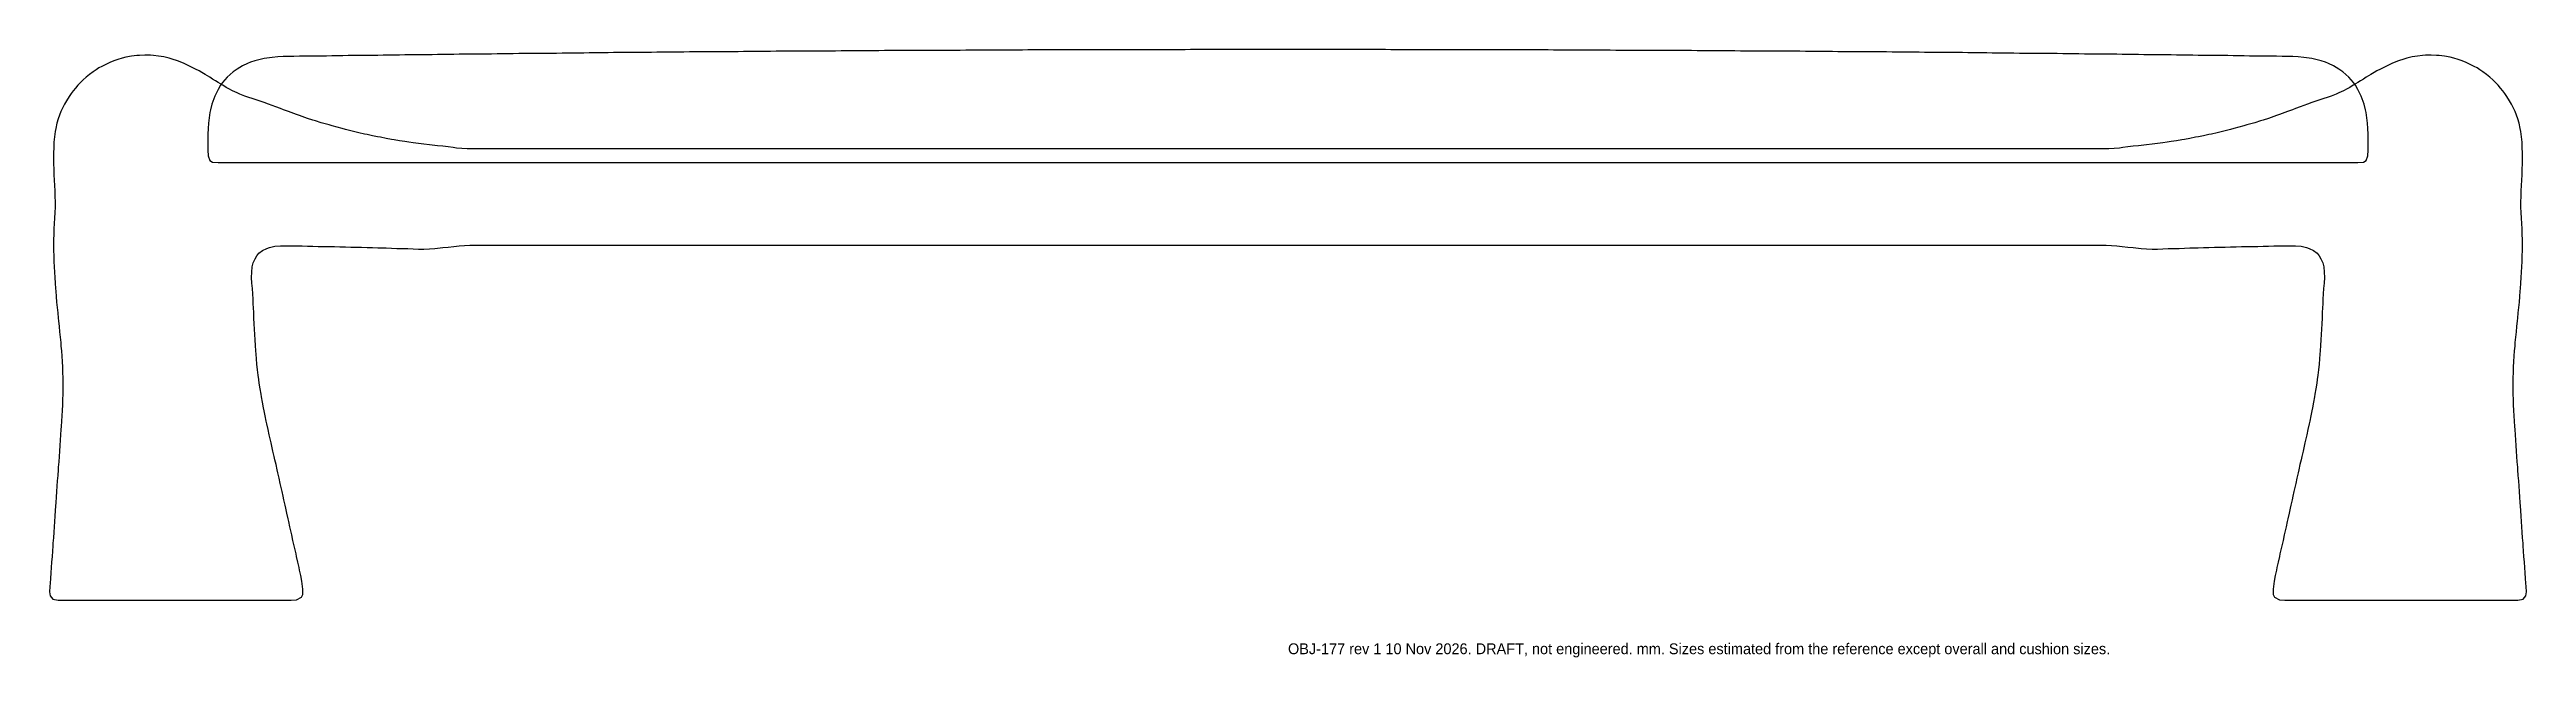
# Model space of a CAD drawing. Header units: millimetres. Extents: x -914 to 914, y -42 to 406.
import ezdxf

# ---------------------------------------------------------------- set-up
doc = ezdxf.new("R2010")
doc.units = ezdxf.units.MM
for name, color, linetype in [('CUSHION', 3, 'Continuous'), ('NOTE', 8, 'Continuous'), ('PROFILE', 7, 'Continuous')]:
    doc.layers.add(name, color=color, linetype=linetype)

msp = doc.modelspace()

# ---------------------------------------------------------------- linework, layer by layer
at = {"layer": 'CUSHION'}
msp.add_lwpolyline([(796, 359.9), (795.6, 362), (794.5, 366), (793.9, 368), (792.4, 372), (791.5, 374), (790, 377), (788.2, 380), (786.7, 382), (785.1, 384), (783.3, 386), (781.2, 388), (778.8, 390), (776, 392), (774, 393.2), (772, 394.3), (768.4, 396), (766, 397), (762.9, 398), (760, 398.8), (756, 399.7), (754, 400), (750, 400.6), (746, 401), (742, 401.2), (738, 401.3), (734, 401.3), (730, 401.4), (726, 401.4), (722, 401.5), (718, 401.5), (714, 401.6), (710, 401.6), (706, 401.7), (702, 401.8), (698, 401.8), (694, 401.9), (690, 401.9), (686, 402), (682.9, 402), (680, 402), (676, 402.1), (672, 402.1), (668, 402.2), (664, 402.2), (660, 402.3), (656, 402.3), (652, 402.4), (648, 402.4), (644, 402.5), (640, 402.5), (636, 402.6), (632, 402.6), (628, 402.7), (624, 402.7), (620, 402.8), (616, 402.8), (612, 402.9), (608, 402.9), (604, 403), (600, 403), (596, 403), (592, 403.1), (588, 403.1), (584, 403.2), (580, 403.2), (576, 403.3), (572, 403.3), (568, 403.4), (564, 403.4), (560, 403.4), (556, 403.5), (552, 403.5), (548, 403.6), (544, 403.6), (540, 403.6), (536, 403.7), (532, 403.7), (528, 403.8), (524, 403.8), (520, 403.8), (516, 403.9), (512, 403.9), (508, 404), (504.4, 404), (502, 404), (498, 404.1), (494, 404.1), (490, 404.1), (486, 404.2), (482, 404.2), (478, 404.2), (474, 404.3), (470, 404.3), (466, 404.4), (462, 404.4), (458, 404.4), (454, 404.5), (450, 404.5), (446, 404.5), (442, 404.6), (438, 404.6), (434, 404.6), (430, 404.7), (426, 404.7), (422, 404.7), (418, 404.8), (414, 404.8), (410, 404.8), (406, 404.8), (402, 404.9), (398, 404.9), (394, 404.9), (390, 405), (386, 405), (382, 405), (378, 405.1), (374, 405.1), (370, 405.1), (366, 405.1), (362, 405.2), (358, 405.2), (354, 405.2), (350, 405.2), (346, 405.3), (342, 405.3), (338, 405.3), (334, 405.3), (330, 405.4), (326, 405.4), (322, 405.4), (318, 405.4), (314, 405.5), (310, 405.5), (306, 405.5), (302, 405.5), (298, 405.6), (294, 405.6), (290, 405.6), (286, 405.6), (282, 405.6), (278, 405.7), (274, 405.7), (270, 405.7), (266, 405.7), (262, 405.8), (258, 405.8), (254, 405.8), (250, 405.8), (246, 405.8), (242, 405.8), (238, 405.9), (234, 405.9), (230, 405.9), (226, 405.9), (222, 405.9), (218, 406), (214, 406), (210, 406), (206, 406), (204, 406), (200, 406), (196, 406), (192, 406.1), (188, 406.1), (184, 406.1), (180, 406.1), (176, 406.1), (172, 406.1), (168, 406.1), (164, 406.1), (160, 406.2), (156, 406.2), (152, 406.2), (148, 406.2), (144, 406.2), (140, 406.2), (136, 406.2), (132, 406.2), (128, 406.2), (124, 406.3), (120, 406.3), (116, 406.3), (112, 406.3), (108, 406.3), (104, 406.3), (100, 406.3), (96, 406.3), (92, 406.3), (88, 406.3), (84, 406.3), (80, 406.3), (76, 406.3), (72, 406.4), (68, 406.4), (64, 406.4), (60, 406.4), (56, 406.4), (52, 406.4), (48, 406.4), (44, 406.4), (40, 406.4), (36, 406.4), (32, 406.4), (28, 406.4), (24, 406.4), (20, 406.4), (16, 406.4), (12, 406.4), (8, 406.4), (4, 406.4), (0, 406.4), (-4, 406.4), (-8, 406.4), (-12, 406.4), (-16, 406.4), (-20, 406.4), (-24, 406.4), (-28, 406.4), (-32, 406.4), (-36, 406.4), (-40, 406.4), (-44, 406.4), (-48, 406.4), (-52, 406.4), (-56, 406.4), (-60, 406.4), (-64, 406.4), (-68, 406.4), (-72, 406.4), (-76, 406.3), (-80, 406.3), (-84, 406.3), (-88, 406.3), (-92, 406.3), (-96, 406.3), (-100, 406.3), (-104, 406.3), (-108, 406.3), (-112, 406.3), (-116, 406.3), (-120, 406.3), (-124, 406.3), (-128, 406.2), (-132, 406.2), (-136, 406.2), (-140, 406.2), (-144, 406.2), (-148, 406.2), (-152, 406.2), (-156, 406.2), (-160, 406.2), (-164, 406.1), (-168, 406.1), (-172, 406.1), (-176, 406.1), (-180, 406.1), (-184, 406.1), (-188, 406.1), (-192, 406.1), (-196, 406), (-200, 406), (-204, 406), (-206, 406), (-210, 406), (-214, 406), (-218, 406), (-222, 405.9), (-226, 405.9), (-230, 405.9), (-234, 405.9), (-238, 405.9), (-242, 405.8), (-246, 405.8), (-250, 405.8), (-254, 405.8), (-258, 405.8), (-262, 405.8), (-266, 405.7), (-270, 405.7), (-274, 405.7), (-278, 405.7), (-282, 405.6), (-286, 405.6), (-290, 405.6), (-294, 405.6), (-298, 405.6), (-302, 405.5), (-306, 405.5), (-310, 405.5), (-314, 405.5), (-318, 405.4), (-322, 405.4), (-326, 405.4), (-330, 405.4), (-334, 405.3), (-338, 405.3), (-342, 405.3), (-346, 405.3), (-350, 405.2), (-354, 405.2), (-358, 405.2), (-362, 405.2), (-366, 405.1), (-370, 405.1), (-374, 405.1), (-378, 405.1), (-382, 405), (-386, 405), (-390, 405), (-394, 404.9), (-398, 404.9), (-402, 404.9), (-406, 404.8), (-410, 404.8), (-414, 404.8), (-418, 404.8), (-422, 404.7), (-426, 404.7), (-430, 404.7), (-434, 404.6), (-438, 404.6), (-442, 404.6), (-446, 404.5), (-450, 404.5), (-454, 404.5), (-458, 404.4), (-462, 404.4), (-466, 404.4), (-470, 404.3), (-474, 404.3), (-478, 404.2), (-482, 404.2), (-486, 404.2), (-490, 404.1), (-494, 404.1), (-498, 404.1), (-502, 404), (-504.4, 404), (-508, 404), (-512, 403.9), (-516, 403.9), (-520, 403.8), (-524, 403.8), (-528, 403.8), (-532, 403.7), (-536, 403.7), (-540, 403.6), (-544, 403.6), (-548, 403.6), (-552, 403.5), (-556, 403.5), (-560, 403.4), (-564, 403.4), (-568, 403.4), (-572, 403.3), (-576, 403.3), (-580, 403.2), (-584, 403.2), (-588, 403.1), (-592, 403.1), (-596, 403), (-600, 403), (-604, 403), (-608, 402.9), (-612, 402.9), (-616, 402.8), (-620, 402.8), (-624, 402.7), (-628, 402.7), (-632, 402.6), (-636, 402.6), (-640, 402.5), (-644, 402.5), (-648, 402.4), (-652, 402.4), (-656, 402.3), (-660, 402.3), (-664, 402.2), (-668, 402.2), (-672, 402.1), (-676, 402.1), (-680, 402), (-682.9, 402), (-686, 402), (-690, 401.9), (-694, 401.9), (-698, 401.8), (-702, 401.8), (-706, 401.7), (-710, 401.6), (-714, 401.6), (-718, 401.5), (-722, 401.5), (-726, 401.4), (-730, 401.4), (-734, 401.3), (-738, 401.3), (-742, 401.2), (-746, 401), (-750, 400.6), (-754, 400), (-756, 399.7), (-760, 398.8), (-762.9, 398), (-766, 397), (-768.4, 396), (-772, 394.3), (-774, 393.2), (-776, 392), (-778.8, 390), (-781.2, 388), (-783.3, 386), (-785.1, 384), (-786.7, 382), (-788.2, 380), (-790, 377), (-791.5, 374), (-792.4, 372), (-793.9, 368), (-794.5, 366), (-795.6, 362), (-796, 359.9), (-796.6, 356), (-797.1, 352), (-797.4, 348), (-797.5, 344), (-797.5, 340), (-797.5, 336), (-797.5, 332), (-797.4, 328), (-796, 324.5), (-794, 323.3), (-790, 322.9), (-786, 322.9), (-782, 322.9), (-778, 322.9), (-774, 322.9), (-770, 322.9), (-766, 322.9), (-762, 322.9), (-758, 322.9), (-754, 322.9), (-750, 322.9), (-746, 322.9), (-742, 322.9), (-738, 322.9), (-734, 322.9), (-730, 322.9), (-726, 322.9), (-722, 322.9), (-718, 322.9), (-714, 322.9), (-710, 322.9), (-706, 322.9), (-702, 322.9), (-698, 322.9), (-694, 322.9), (-690, 322.9), (-686, 322.9), (-682, 322.9), (-678, 322.9), (-674, 322.9), (-670, 322.9), (-666, 322.9), (-662, 322.9), (-658, 322.9), (-654, 322.9), (-650, 322.9), (-646, 322.9), (-642, 322.9), (-638, 322.9), (-634, 322.9), (-630, 322.9), (-626, 322.9), (-622, 322.9), (-618, 322.9), (-614, 322.9), (-610, 322.9), (-606, 322.9), (-602, 322.9), (-598, 322.9), (-594, 322.9), (-590, 322.9), (-586, 322.9), (-582, 322.9), (-578, 322.9), (-574, 322.9), (-570, 322.9), (-566, 322.9), (-562, 322.9), (-558, 322.9), (-554, 322.9), (-550, 322.9), (-546, 322.9), (-542, 322.9), (-538, 322.9), (-534, 322.9), (-530, 322.9), (-526, 322.9), (-522, 322.9), (-518, 322.9), (-514, 322.9), (-510, 322.9), (-506, 322.9), (-502, 322.9), (-498, 322.9), (-494, 322.9), (-490, 322.9), (-486, 322.9), (-482, 322.9), (-478, 322.9), (-474, 322.9), (-470, 322.9), (-466, 322.9), (-462, 322.9), (-458, 322.9), (-454, 322.9), (-450, 322.9), (-446, 322.9), (-442, 322.9), (-438, 322.9), (-434, 322.9), (-430, 322.9), (-426, 322.9), (-422, 322.9), (-418, 322.9), (-414, 322.9), (-410, 322.9), (-406, 322.9), (-402, 322.9), (-398, 322.9), (-394, 322.9), (-390, 322.9), (-386, 322.9), (-382, 322.9), (-378, 322.9), (-374, 322.9), (-370, 322.9), (-366, 322.9), (-362, 322.9), (-358, 322.9), (-354, 322.9), (-350, 322.9), (-346, 322.9), (-342, 322.9), (-338, 322.9), (-334, 322.9), (-330, 322.9), (-326, 322.9), (-322, 322.9), (-318, 322.9), (-314, 322.9), (-310, 322.9), (-306, 322.9), (-302, 322.9), (-298, 322.9), (-294, 322.9), (-290, 322.9), (-286, 322.9), (-282, 322.9), (-278, 322.9), (-274, 322.9), (-270, 322.9), (-266, 322.9), (-262, 322.9), (-258, 322.9), (-254, 322.9), (-250, 322.9), (-246, 322.9), (-242, 322.9), (-238, 322.9), (-234, 322.9), (-230, 322.9), (-226, 322.9), (-222, 322.9), (-218, 322.9), (-214, 322.9), (-210, 322.9), (-206, 322.9), (-202, 322.9), (-198, 322.9), (-194, 322.9), (-190, 322.9), (-186, 322.9), (-182, 322.9), (-178, 322.9), (-174, 322.9), (-170, 322.9), (-166, 322.9), (-162, 322.9), (-158, 322.9), (-154, 322.9), (-150, 322.9), (-146, 322.9), (-142, 322.9), (-138, 322.9), (-134, 322.9), (-130, 322.9), (-126, 322.9), (-122, 322.9), (-118, 322.9), (-114, 322.9), (-110, 322.9), (-106, 322.9), (-102, 322.9), (-98, 322.9), (-94, 322.9), (-90, 322.9), (-86, 322.9), (-82, 322.9), (-78, 322.9), (-74, 322.9), (-70, 322.9), (-66, 322.9), (-62, 322.9), (-58, 322.9), (-54, 322.9), (-50, 322.9), (-46, 322.9), (-42, 322.9), (-38, 322.9), (-34, 322.9), (-30, 322.9), (-26, 322.9), (-22, 322.9), (-18, 322.9), (-14, 322.9), (-10, 322.9), (-6, 322.9), (-2, 322.9), (2, 322.9), (6, 322.9), (10, 322.9), (14, 322.9), (18, 322.9), (22, 322.9), (26, 322.9), (30, 322.9), (34, 322.9), (38, 322.9), (42, 322.9), (46, 322.9), (50, 322.9), (54, 322.9), (58, 322.9), (62, 322.9), (66, 322.9), (70, 322.9), (74, 322.9), (78, 322.9), (82, 322.9), (86, 322.9), (90, 322.9), (94, 322.9), (98, 322.9), (102, 322.9), (106, 322.9), (110, 322.9), (114, 322.9), (118, 322.9), (122, 322.9), (126, 322.9), (130, 322.9), (134, 322.9), (138, 322.9), (142, 322.9), (146, 322.9), (150, 322.9), (154, 322.9), (158, 322.9), (162, 322.9), (166, 322.9), (170, 322.9), (174, 322.9), (178, 322.9), (182, 322.9), (186, 322.9), (190, 322.9), (194, 322.9), (198, 322.9), (202, 322.9), (206, 322.9), (210, 322.9), (214, 322.9), (218, 322.9), (222, 322.9), (226, 322.9), (230, 322.9), (234, 322.9), (238, 322.9), (242, 322.9), (246, 322.9), (250, 322.9), (254, 322.9), (258, 322.9), (262, 322.9), (266, 322.9), (270, 322.9), (274, 322.9), (278, 322.9), (282, 322.9), (286, 322.9), (290, 322.9), (294, 322.9), (298, 322.9), (302, 322.9), (306, 322.9), (310, 322.9), (314, 322.9), (318, 322.9), (322, 322.9), (326, 322.9), (330, 322.9), (334, 322.9), (338, 322.9), (342, 322.9), (346, 322.9), (350, 322.9), (354, 322.9), (358, 322.9), (362, 322.9), (366, 322.9), (370, 322.9), (374, 322.9), (378, 322.9), (382, 322.9), (386, 322.9), (390, 322.9), (394, 322.9), (398, 322.9), (402, 322.9), (406, 322.9), (410, 322.9), (414, 322.9), (418, 322.9), (422, 322.9), (426, 322.9), (430, 322.9), (434, 322.9), (438, 322.9), (442, 322.9), (446, 322.9), (450, 322.9), (454, 322.9), (458, 322.9), (462, 322.9), (466, 322.9), (470, 322.9), (474, 322.9), (478, 322.9), (482, 322.9), (486, 322.9), (490, 322.9), (494, 322.9), (498, 322.9), (502, 322.9), (506, 322.9), (510, 322.9), (514, 322.9), (518, 322.9), (522, 322.9), (526, 322.9), (530, 322.9), (534, 322.9), (538, 322.9), (542, 322.9), (546, 322.9), (550, 322.9), (554, 322.9), (558, 322.9), (562, 322.9), (566, 322.9), (570, 322.9), (574, 322.9), (578, 322.9), (582, 322.9), (586, 322.9), (590, 322.9), (594, 322.9), (598, 322.9), (602, 322.9), (606, 322.9), (610, 322.9), (614, 322.9), (618, 322.9), (622, 322.9), (626, 322.9), (630, 322.9), (634, 322.9), (638, 322.9), (642, 322.9), (646, 322.9), (650, 322.9), (654, 322.9), (658, 322.9), (662, 322.9), (666, 322.9), (670, 322.9), (674, 322.9), (678, 322.9), (682, 322.9), (686, 322.9), (690, 322.9), (694, 322.9), (698, 322.9), (702, 322.9), (706, 322.9), (710, 322.9), (714, 322.9), (718, 322.9), (722, 322.9), (726, 322.9), (730, 322.9), (734, 322.9), (738, 322.9), (742, 322.9), (746, 322.9), (750, 322.9), (754, 322.9), (758, 322.9), (762, 322.9), (766, 322.9), (770, 322.9), (774, 322.9), (778, 322.9), (782, 322.9), (786, 322.9), (790, 322.9), (794, 323.3), (796, 324.5), (797.4, 328), (797.5, 332), (797.5, 336), (797.5, 340), (797.5, 344), (797.4, 348), (797.1, 352), (796.6, 356), (796, 359.9)], close=True, dxfattribs=at)
at = {"layer": 'PROFILE'}
msp.add_lwpolyline([(914, 12.5), (913.8, 16), (913.5, 20), (913.2, 24), (912.9, 28), (912.6, 32), (912.3, 36), (912.1, 40), (911.9, 42), (911.6, 46), (911.4, 50), (911.1, 54), (910.8, 58), (910.5, 62), (910.2, 66), (910, 69.3), (909.8, 72), (909.5, 76), (909.2, 80), (909, 84), (908.7, 88), (908.4, 92), (908.1, 96), (908, 98), (907.7, 102), (907.4, 106), (907.1, 110), (906.8, 114), (906.6, 118), (906.3, 122), (906, 126), (905.9, 128), (905.6, 132), (905.3, 136), (905.1, 140), (905, 144), (904.8, 148), (904.7, 152), (904.7, 156), (904.7, 160), (904.7, 164), (904.8, 168), (904.9, 172), (905.1, 176), (905.4, 180), (905.7, 184), (906, 187.3), (906.2, 190), (906.6, 194), (907, 198), (907.4, 202), (907.8, 206), (908, 208), (908.4, 212), (908.8, 216), (909.2, 220), (909.5, 224), (909.9, 228), (910.1, 230), (910.4, 234), (910.6, 238), (910.9, 242), (911.1, 246), (911.3, 250), (911.4, 254), (911.5, 258), (911.5, 262), (911.5, 266), (911.4, 270), (911.3, 274), (911.1, 278), (910.8, 282), (910.6, 286), (910.4, 290), (910.4, 294), (910.5, 298), (910.6, 302), (910.8, 306), (911, 310), (911.2, 314), (911.3, 318), (911.5, 322), (911.5, 326), (911.5, 330), (911.4, 334), (911.2, 338), (910.9, 342), (910.3, 346), (909.9, 348), (909, 352), (908, 355.3), (907.1, 358), (906, 360.6), (904.5, 364), (903.5, 366), (902, 368.6), (900, 371.8), (898.5, 374), (897, 376), (895.4, 378), (893.6, 380), (891.7, 382), (889.7, 384), (887.4, 386), (885, 388), (882.3, 390), (880, 391.5), (878, 392.8), (875.8, 394), (872, 395.9), (870, 396.8), (867, 398), (864, 399), (860.7, 400), (858, 400.7), (854, 401.4), (850, 401.9), (848, 402.1), (844, 402.2), (840, 402.2), (837.8, 402), (834, 401.6), (830, 400.9), (826.2, 400), (824, 399.4), (820, 398), (818, 397.3), (815, 396), (812, 394.7), (810, 393.7), (806.6, 392), (804, 390.6), (802, 389.5), (799.5, 388), (796.2, 386), (794, 384.6), (792, 383.3), (789.9, 382), (786.6, 380), (784, 378.5), (782, 377.4), (779.4, 376), (776, 374.4), (774, 373.5), (770.2, 372), (768, 371.2), (764.2, 370), (762, 369.2), (758.3, 368), (756, 367.2), (752.7, 366), (750, 365), (747.3, 364), (744, 362.8), (741.8, 362), (738, 360.6), (736, 359.8), (732, 358.4), (730, 357.7), (726, 356.3), (724, 355.6), (720, 354.3), (718, 353.7), (714, 352.4), (712, 351.8), (708, 350.7), (705.7, 350), (702, 349), (698.3, 348), (696, 347.4), (692, 346.4), (690, 345.9), (686, 345), (682, 344), (680, 343.6), (676, 342.8), (672.3, 342), (670, 341.6), (666, 340.8), (662, 340.1), (660, 339.7), (656, 339.1), (652, 338.4), (649.2, 338), (646, 337.5), (642, 337), (638, 336.5), (634, 336), (632, 335.8), (628, 335.4), (624, 335), (620, 334.5), (616.3, 334), (614, 333.7), (610, 333.4), (606, 333.2), (602, 333.1), (598, 333.1), (594, 333.1), (590, 333.1), (586, 333.1), (582, 333.1), (578, 333.1), (574, 333.1), (570, 333.1), (566, 333.1), (562, 333.1), (558, 333.1), (554, 333.1), (550, 333.1), (546, 333.1), (542, 333.1), (538, 333.1), (534, 333.1), (530, 333.1), (526, 333.1), (522, 333.1), (518, 333.1), (514, 333.1), (510, 333.1), (506, 333.1), (502, 333.1), (498, 333.1), (494, 333.1), (490, 333.1), (486, 333.1), (482, 333.1), (478, 333.1), (474, 333.1), (470, 333.1), (466, 333.1), (462, 333.1), (458, 333.1), (454, 333.1), (450, 333.1), (446, 333.1), (442, 333.1), (438, 333.1), (434, 333.1), (430, 333.1), (426, 333.1), (422, 333.1), (418, 333.1), (414, 333.1), (410, 333.1), (406, 333.1), (402, 333.1), (398, 333.1), (394, 333.1), (390, 333.1), (386, 333.1), (382, 333.1), (378, 333.1), (374, 333.1), (370, 333.1), (366, 333.1), (362, 333.1), (358, 333.1), (354, 333.1), (350, 333.1), (346, 333.1), (342, 333.1), (338, 333.1), (334, 333.1), (330, 333.1), (326, 333.1), (322, 333.1), (318, 333.1), (314, 333.1), (310, 333.1), (306, 333.1), (302, 333.1), (298, 333.1), (294, 333.1), (290, 333.1), (286, 333.1), (282, 333.1), (278, 333.1), (274, 333.1), (270, 333.1), (266, 333.1), (262, 333.1), (258, 333.1), (254, 333.1), (250, 333.1), (246, 333.1), (242, 333.1), (238, 333.1), (234, 333.1), (230, 333.1), (226, 333.1), (222, 333.1), (218, 333.1), (214, 333.1), (210, 333.1), (206, 333.1), (202, 333.1), (198, 333.1), (194, 333.1), (190, 333.1), (186, 333.1), (182, 333.1), (178, 333.1), (174, 333.1), (170, 333.1), (166, 333.1), (162, 333.1), (158, 333.1), (154, 333.1), (150, 333.1), (146, 333.1), (142, 333.1), (138, 333.1), (134, 333.1), (130, 333.1), (126, 333.1), (122, 333.1), (118, 333.1), (114, 333.1), (110, 333.1), (106, 333.1), (102, 333.1), (98, 333.1), (94, 333.1), (90, 333.1), (86, 333.1), (82, 333.1), (78, 333.1), (74, 333.1), (70, 333.1), (66, 333.1), (62, 333.1), (58, 333.1), (54, 333.1), (50, 333.1), (46, 333.1), (42, 333.1), (38, 333.1), (34, 333.1), (30, 333.1), (26, 333.1), (22, 333.1), (18, 333.1), (14, 333.1), (10, 333.1), (6, 333.1), (2, 333.1), (-2, 333.1), (-6, 333.1), (-10, 333.1), (-14, 333.1), (-18, 333.1), (-22, 333.1), (-26, 333.1), (-30, 333.1), (-34, 333.1), (-38, 333.1), (-42, 333.1), (-46, 333.1), (-50, 333.1), (-54, 333.1), (-58, 333.1), (-62, 333.1), (-66, 333.1), (-70, 333.1), (-74, 333.1), (-78, 333.1), (-82, 333.1), (-86, 333.1), (-90, 333.1), (-94, 333.1), (-98, 333.1), (-102, 333.1), (-106, 333.1), (-110, 333.1), (-114, 333.1), (-118, 333.1), (-122, 333.1), (-126, 333.1), (-130, 333.1), (-134, 333.1), (-138, 333.1), (-142, 333.1), (-146, 333.1), (-150, 333.1), (-154, 333.1), (-158, 333.1), (-162, 333.1), (-166, 333.1), (-170, 333.1), (-174, 333.1), (-178, 333.1), (-182, 333.1), (-186, 333.1), (-190, 333.1), (-194, 333.1), (-198, 333.1), (-202, 333.1), (-206, 333.1), (-210, 333.1), (-214, 333.1), (-218, 333.1), (-222, 333.1), (-226, 333.1), (-230, 333.1), (-234, 333.1), (-238, 333.1), (-242, 333.1), (-246, 333.1), (-250, 333.1), (-254, 333.1), (-258, 333.1), (-262, 333.1), (-266, 333.1), (-270, 333.1), (-274, 333.1), (-278, 333.1), (-282, 333.1), (-286, 333.1), (-290, 333.1), (-294, 333.1), (-298, 333.1), (-302, 333.1), (-306, 333.1), (-310, 333.1), (-314, 333.1), (-318, 333.1), (-322, 333.1), (-326, 333.1), (-330, 333.1), (-334, 333.1), (-338, 333.1), (-342, 333.1), (-346, 333.1), (-350, 333.1), (-354, 333.1), (-358, 333.1), (-362, 333.1), (-366, 333.1), (-370, 333.1), (-374, 333.1), (-378, 333.1), (-382, 333.1), (-386, 333.1), (-390, 333.1), (-394, 333.1), (-398, 333.1), (-402, 333.1), (-406, 333.1), (-410, 333.1), (-414, 333.1), (-418, 333.1), (-422, 333.1), (-426, 333.1), (-430, 333.1), (-434, 333.1), (-438, 333.1), (-442, 333.1), (-446, 333.1), (-450, 333.1), (-454, 333.1), (-458, 333.1), (-462, 333.1), (-466, 333.1), (-470, 333.1), (-474, 333.1), (-478, 333.1), (-482, 333.1), (-486, 333.1), (-490, 333.1), (-494, 333.1), (-498, 333.1), (-502, 333.1), (-506, 333.1), (-510, 333.1), (-514, 333.1), (-518, 333.1), (-522, 333.1), (-526, 333.1), (-530, 333.1), (-534, 333.1), (-538, 333.1), (-542, 333.1), (-546, 333.1), (-550, 333.1), (-554, 333.1), (-558, 333.1), (-562, 333.1), (-566, 333.1), (-570, 333.1), (-574, 333.1), (-578, 333.1), (-582, 333.1), (-586, 333.1), (-590, 333.1), (-594, 333.1), (-598, 333.1), (-602, 333.1), (-606, 333.2), (-610, 333.4), (-614, 333.7), (-616.3, 334), (-620, 334.5), (-624, 335), (-628, 335.4), (-632, 335.8), (-634, 336), (-638, 336.5), (-642, 337), (-646, 337.5), (-649.2, 338), (-652, 338.4), (-656, 339.1), (-660, 339.7), (-662, 340.1), (-666, 340.8), (-670, 341.6), (-672.3, 342), (-676, 342.8), (-680, 343.6), (-682, 344), (-686, 345), (-690, 345.9), (-692, 346.4), (-696, 347.4), (-698.3, 348), (-702, 349), (-705.7, 350), (-708, 350.7), (-712, 351.8), (-714, 352.4), (-718, 353.7), (-720, 354.3), (-724, 355.6), (-726, 356.3), (-730, 357.7), (-732, 358.4), (-736, 359.8), (-738, 360.6), (-741.8, 362), (-744, 362.8), (-747.3, 364), (-750, 365), (-752.7, 366), (-756, 367.2), (-758.3, 368), (-762, 369.2), (-764.2, 370), (-768, 371.2), (-770.2, 372), (-774, 373.5), (-776, 374.4), (-779.4, 376), (-782, 377.4), (-784, 378.5), (-786.6, 380), (-789.9, 382), (-792, 383.3), (-794, 384.6), (-796.2, 386), (-799.5, 388), (-802, 389.5), (-804, 390.6), (-806.6, 392), (-810, 393.7), (-812, 394.7), (-815, 396), (-818, 397.3), (-820, 398), (-824, 399.4), (-826.2, 400), (-830, 400.9), (-834, 401.6), (-837.8, 402), (-840, 402.2), (-844, 402.2), (-848, 402.1), (-850, 401.9), (-854, 401.4), (-858, 400.7), (-860.7, 400), (-864, 399), (-867, 398), (-870, 396.8), (-872, 395.9), (-875.8, 394), (-878, 392.8), (-880, 391.5), (-882.3, 390), (-885, 388), (-887.4, 386), (-889.7, 384), (-891.7, 382), (-893.6, 380), (-895.4, 378), (-897, 376), (-898.5, 374), (-900, 371.8), (-902, 368.6), (-903.5, 366), (-904.5, 364), (-906, 360.6), (-907.1, 358), (-908, 355.3), (-909, 352), (-909.9, 348), (-910.3, 346), (-910.9, 342), (-911.2, 338), (-911.4, 334), (-911.5, 330), (-911.5, 326), (-911.5, 322), (-911.3, 318), (-911.2, 314), (-911, 310), (-910.8, 306), (-910.6, 302), (-910.5, 298), (-910.4, 294), (-910.4, 290), (-910.6, 286), (-910.8, 282), (-911.1, 278), (-911.3, 274), (-911.4, 270), (-911.5, 266), (-911.5, 262), (-911.5, 258), (-911.4, 254), (-911.3, 250), (-911.1, 246), (-910.9, 242), (-910.6, 238), (-910.4, 234), (-910.1, 230), (-909.9, 228), (-909.5, 224), (-909.2, 220), (-908.8, 216), (-908.4, 212), (-908, 208), (-907.8, 206), (-907.4, 202), (-907, 198), (-906.6, 194), (-906.2, 190), (-906, 187.3), (-905.7, 184), (-905.4, 180), (-905.1, 176), (-904.9, 172), (-904.8, 168), (-904.7, 164), (-904.7, 160), (-904.7, 156), (-904.7, 152), (-904.8, 148), (-905, 144), (-905.1, 140), (-905.3, 136), (-905.6, 132), (-905.9, 128), (-906, 126), (-906.3, 122), (-906.6, 118), (-906.8, 114), (-907.1, 110), (-907.4, 106), (-907.7, 102), (-908, 98), (-908.1, 96), (-908.4, 92), (-908.7, 88), (-909, 84), (-909.2, 80), (-909.5, 76), (-909.8, 72), (-910, 69.3), (-910.2, 66), (-910.5, 62), (-910.8, 58), (-911.1, 54), (-911.4, 50), (-911.6, 46), (-911.9, 42), (-912.1, 40), (-912.3, 36), (-912.6, 32), (-912.9, 28), (-913.2, 24), (-913.5, 20), (-913.8, 16), (-914, 12.5), (-914.2, 10), (-914.4, 6), (-914, 3), (-912, 0.7), (-908, 0), (-904, 0), (-900, 0), (-896, 0), (-892, 0), (-888, 0), (-884, 0), (-880, 0), (-876, 0), (-872, 0), (-868, 0), (-864, 0), (-860, 0), (-856, 0), (-852, 0), (-848, 0), (-844, 0), (-840, 0), (-836, 0), (-832, 0), (-828, 0), (-824, 0), (-820, 0), (-816, 0), (-812, 0), (-808, 0), (-804, 0), (-800, 0), (-796, 0), (-792, 0), (-788, 0), (-784, 0), (-780, 0), (-776, 0), (-772, 0), (-768, 0), (-764, 0), (-760, 0), (-756, 0), (-752, 0), (-748, 0), (-744, 0), (-740, 0), (-736, 0), (-732, 0.1), (-728.3, 2), (-727.5, 4), (-727.5, 8), (-727.9, 12), (-728.2, 14), (-728.9, 18), (-729.8, 22), (-730.2, 24), (-731.1, 28), (-732, 32), (-732.4, 34), (-733.3, 38), (-734, 41), (-734.7, 44), (-735.6, 48), (-736, 50), (-736.9, 54), (-737.8, 58), (-738.3, 60), (-739.2, 64), (-740, 67.7), (-740.5, 70), (-741.4, 74), (-742, 76.7), (-742.7, 80), (-743.6, 84), (-744.1, 86), (-745, 90), (-745.9, 94), (-746.3, 96), (-747.2, 100), (-748, 103.5), (-748.6, 106), (-749.5, 110), (-750, 112.4), (-750.8, 116), (-751.7, 120), (-752.2, 122), (-753.1, 126), (-753.9, 130), (-754.4, 132), (-755.3, 136), (-756, 139.6), (-756.5, 142), (-757.2, 146), (-758, 150), (-758.3, 152), (-759, 156), (-759.6, 160), (-760, 162.8), (-760.4, 166), (-760.9, 170), (-761.4, 174), (-761.7, 178), (-762, 181.5), (-762.2, 184), (-762.4, 188), (-762.6, 192), (-762.9, 196), (-763.1, 200), (-763.3, 204), (-763.5, 208), (-763.7, 212), (-763.9, 216), (-764, 218.4), (-764.2, 222), (-764.4, 226), (-764.7, 230), (-765, 234), (-765.3, 238), (-765.2, 242), (-764.8, 246), (-764, 249), (-762.7, 252), (-761.5, 254), (-759.8, 256), (-757.2, 258), (-754, 259.6), (-752, 260.3), (-748, 261.2), (-744, 261.5), (-740, 261.6), (-736, 261.5), (-732, 261.4), (-728, 261.4), (-724, 261.3), (-720, 261.2), (-716, 261.1), (-712, 261.1), (-708, 261), (-704, 260.9), (-700, 260.8), (-696, 260.7), (-692, 260.6), (-688, 260.5), (-684, 260.4), (-680, 260.3), (-676, 260.2), (-672, 260.1), (-669.5, 260), (-666, 259.9), (-662, 259.8), (-658, 259.6), (-654, 259.5), (-650, 259.4), (-646, 259.2), (-642, 259.1), (-638, 259.1), (-634, 259.3), (-630, 259.5), (-626, 259.9), (-624, 260.2), (-620, 260.6), (-616, 261.1), (-612, 261.5), (-608, 261.8), (-604, 262), (-600, 262), (-596, 262), (-592, 262), (-588, 262), (-584, 262), (-580, 262), (-576, 262), (-572, 262), (-568, 262), (-564, 262), (-560, 262), (-556, 262), (-552, 262), (-548, 262), (-544, 262), (-540, 262), (-536, 262), (-532, 262), (-528, 262), (-524, 262), (-520, 262), (-516, 262), (-512, 262), (-508, 262), (-504, 262), (-500, 262), (-496, 262), (-492, 262), (-488, 262), (-484, 262), (-480, 262), (-476, 262), (-472, 262), (-468, 262), (-464, 262), (-460, 262), (-456, 262), (-452, 262), (-448, 262), (-444, 262), (-440, 262), (-436, 262), (-432, 262), (-428, 262), (-424, 262), (-420, 262), (-416, 262), (-412, 262), (-408, 262), (-404, 262), (-400, 262), (-396, 262), (-392, 262), (-388, 262), (-384, 262), (-380, 262), (-376, 262), (-372, 262), (-368, 262), (-364, 262), (-360, 262), (-356, 262), (-352, 262), (-348, 262), (-344, 262), (-340, 262), (-336, 262), (-332, 262), (-328, 262), (-324, 262), (-320, 262), (-316, 262), (-312, 262), (-308, 262), (-304, 262), (-300, 262), (-296, 262), (-292, 262), (-288, 262), (-284, 262), (-280, 262), (-276, 262), (-272, 262), (-268, 262), (-264, 262), (-260, 262), (-256, 262), (-252, 262), (-248, 262), (-244, 262), (-240, 262), (-236, 262), (-232, 262), (-228, 262), (-224, 262), (-220, 262), (-216, 262), (-212, 262), (-208, 262), (-204, 262), (-200, 262), (-196, 262), (-192, 262), (-188, 262), (-184, 262), (-180, 262), (-176, 262), (-172, 262), (-168, 262), (-164, 262), (-160, 262), (-156, 262), (-152, 262), (-148, 262), (-144, 262), (-140, 262), (-136, 262), (-132, 262), (-128, 262), (-124, 262), (-120, 262), (-116, 262), (-112, 262), (-108, 262), (-104, 262), (-100, 262), (-96, 262), (-92, 262), (-88, 262), (-84, 262), (-80, 262), (-76, 262), (-72, 262), (-68, 262), (-64, 262), (-60, 262), (-56, 262), (-52, 262), (-48, 262), (-44, 262), (-40, 262), (-36, 262), (-32, 262), (-28, 262), (-24, 262), (-20, 262), (-16, 262), (-12, 262), (-8, 262), (-4, 262), (0, 262), (4, 262), (8, 262), (12, 262), (16, 262), (20, 262), (24, 262), (28, 262), (32, 262), (36, 262), (40, 262), (44, 262), (48, 262), (52, 262), (56, 262), (60, 262), (64, 262), (68, 262), (72, 262), (76, 262), (80, 262), (84, 262), (88, 262), (92, 262), (96, 262), (100, 262), (104, 262), (108, 262), (112, 262), (116, 262), (120, 262), (124, 262), (128, 262), (132, 262), (136, 262), (140, 262), (144, 262), (148, 262), (152, 262), (156, 262), (160, 262), (164, 262), (168, 262), (172, 262), (176, 262), (180, 262), (184, 262), (188, 262), (192, 262), (196, 262), (200, 262), (204, 262), (208, 262), (212, 262), (216, 262), (220, 262), (224, 262), (228, 262), (232, 262), (236, 262), (240, 262), (244, 262), (248, 262), (252, 262), (256, 262), (260, 262), (264, 262), (268, 262), (272, 262), (276, 262), (280, 262), (284, 262), (288, 262), (292, 262), (296, 262), (300, 262), (304, 262), (308, 262), (312, 262), (316, 262), (320, 262), (324, 262), (328, 262), (332, 262), (336, 262), (340, 262), (344, 262), (348, 262), (352, 262), (356, 262), (360, 262), (364, 262), (368, 262), (372, 262), (376, 262), (380, 262), (384, 262), (388, 262), (392, 262), (396, 262), (400, 262), (404, 262), (408, 262), (412, 262), (416, 262), (420, 262), (424, 262), (428, 262), (432, 262), (436, 262), (440, 262), (444, 262), (448, 262), (452, 262), (456, 262), (460, 262), (464, 262), (468, 262), (472, 262), (476, 262), (480, 262), (484, 262), (488, 262), (492, 262), (496, 262), (500, 262), (504, 262), (508, 262), (512, 262), (516, 262), (520, 262), (524, 262), (528, 262), (532, 262), (536, 262), (540, 262), (544, 262), (548, 262), (552, 262), (556, 262), (560, 262), (564, 262), (568, 262), (572, 262), (576, 262), (580, 262), (584, 262), (588, 262), (592, 262), (596, 262), (600, 262), (604, 262), (608, 261.8), (612, 261.5), (616, 261.1), (620, 260.6), (624, 260.2), (626, 259.9), (630, 259.5), (634, 259.3), (638, 259.1), (642, 259.1), (646, 259.2), (650, 259.4), (654, 259.5), (658, 259.6), (662, 259.8), (666, 259.9), (669.5, 260), (672, 260.1), (676, 260.2), (680, 260.3), (684, 260.4), (688, 260.5), (692, 260.6), (696, 260.7), (700, 260.8), (704, 260.9), (708, 261), (712, 261.1), (716, 261.1), (720, 261.2), (724, 261.3), (728, 261.4), (732, 261.4), (736, 261.5), (740, 261.6), (744, 261.5), (748, 261.2), (752, 260.3), (754, 259.6), (757.2, 258), (759.8, 256), (761.5, 254), (762.7, 252), (764, 249), (764.8, 246), (765.2, 242), (765.3, 238), (765, 234), (764.7, 230), (764.4, 226), (764.2, 222), (764, 218.4), (763.9, 216), (763.7, 212), (763.5, 208), (763.3, 204), (763.1, 200), (762.9, 196), (762.6, 192), (762.4, 188), (762.2, 184), (762, 181.5), (761.7, 178), (761.4, 174), (760.9, 170), (760.4, 166), (760, 162.8), (759.6, 160), (759, 156), (758.3, 152), (758, 150), (757.2, 146), (756.5, 142), (756, 139.6), (755.3, 136), (754.4, 132), (753.9, 130), (753.1, 126), (752.2, 122), (751.7, 120), (750.8, 116), (750, 112.4), (749.5, 110), (748.6, 106), (748, 103.5), (747.2, 100), (746.3, 96), (745.9, 94), (745, 90), (744.1, 86), (743.6, 84), (742.7, 80), (742, 76.7), (741.4, 74), (740.5, 70), (740, 67.7), (739.2, 64), (738.3, 60), (737.8, 58), (736.9, 54), (736, 50), (735.6, 48), (734.7, 44), (734, 41), (733.3, 38), (732.4, 34), (732, 32), (731.1, 28), (730.2, 24), (729.8, 22), (728.9, 18), (728.2, 14), (727.9, 12), (727.5, 8), (727.5, 4), (728.3, 2), (732, 0.1), (736, 0), (740, 0), (744, 0), (748, 0), (752, 0), (756, 0), (760, 0), (764, 0), (768, 0), (772, 0), (776, 0), (780, 0), (784, 0), (788, 0), (792, 0), (796, 0), (800, 0), (804, 0), (808, 0), (812, 0), (816, 0), (820, 0), (824, 0), (828, 0), (832, 0), (836, 0), (840, 0), (844, 0), (848, 0), (852, 0), (856, 0), (860, 0), (864, 0), (868, 0), (872, 0), (876, 0), (880, 0), (884, 0), (888, 0), (892, 0), (896, 0), (900, 0), (904, 0), (908, 0), (912, 0.7), (914, 3), (914.4, 6), (914.2, 10), (914, 12.5)], close=True, dxfattribs=at)

# ---------------------------------------------------------------- texts
at = {"layer": 'NOTE'}
msp.add_text('OBJ-177 rev 1 10 Nov 2026. DRAFT, not engineered. mm. Sizes estimated from the reference except overall and cushion sizes.', height=8, dxfattribs=at).set_placement((0, -40))

doc.saveas('drawing.dxf')
